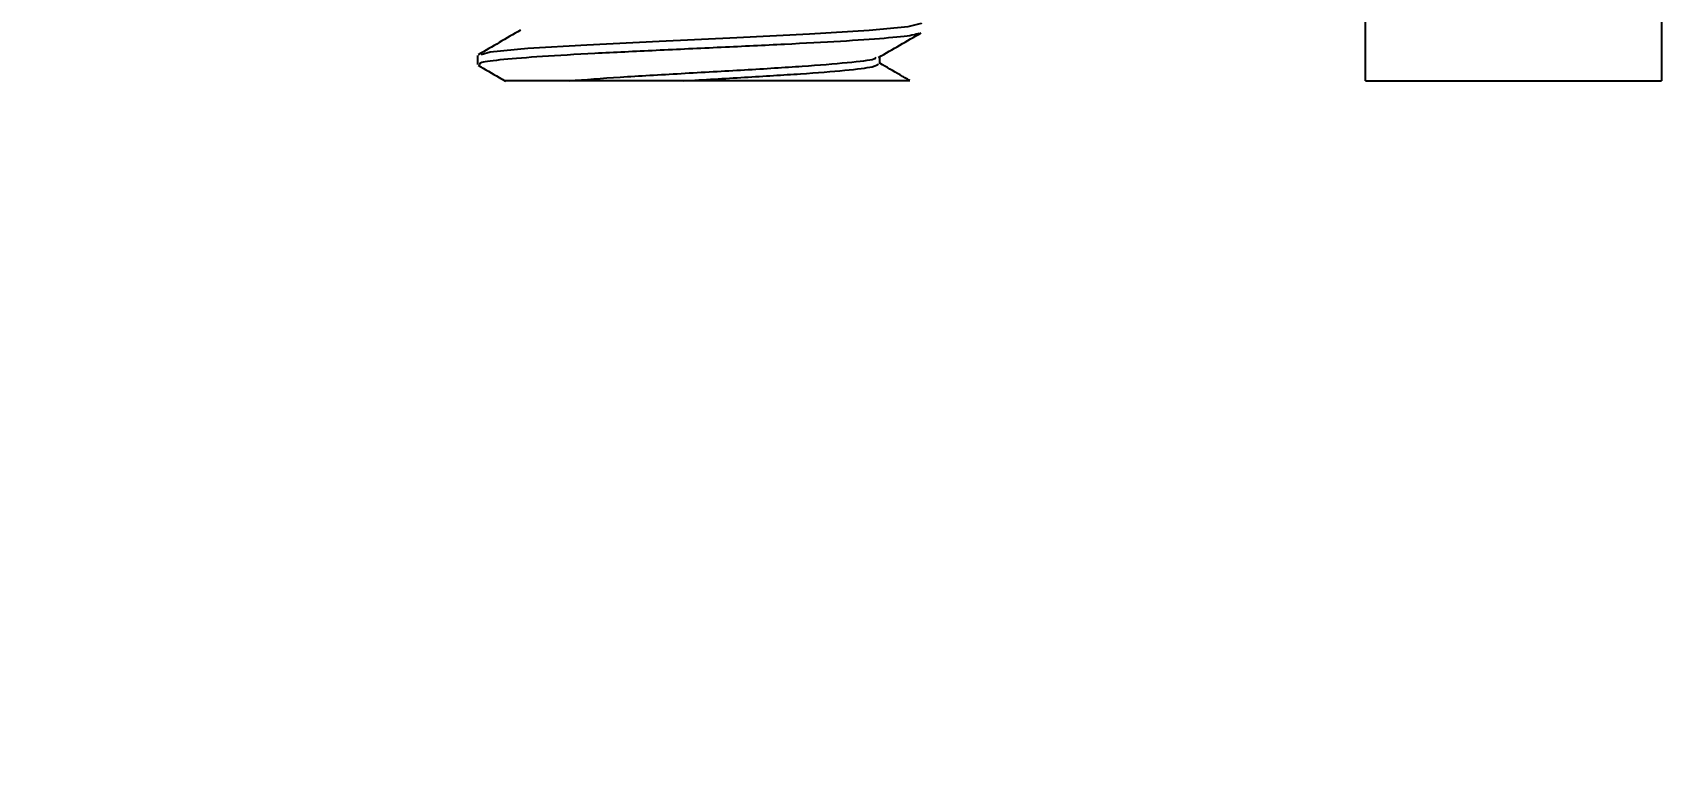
# Model space of a CAD drawing. Header units: millimetres. Extents: x 2 to 418, y 2 to 295.
# Drawn here: x 49.702 to 52.638, y 72.693 to 74.011 of the extents above; entities that cross this region are included whole.
import ezdxf

# ---------------------------------------------------------------- set-up
doc = ezdxf.new("R2010")
doc.units = ezdxf.units.MM
doc.styles.add('SLDTEXTSTYLE0', font='TXT', dxfattribs={"width": 0.75})
doc.dimstyles.new('SLDDIMSTYLE0', dxfattribs={"dimtxt": 3.175, "dimasz": 3.302, "dimexe": 0, "dimexo": 0.0625, "dimgap": 0.79375, "dimtad": 0, "dimtih": 1, "dimtoh": 1, "dimlfac": 15, "dimrnd": 1e-09, "dimzin": 4, "dimdsep": 46, "dimtxsty": 'SLDTEXTSTYLE0', "dimsah": 1, "dimcen": 0.09, "dimadec": 0, "dimazin": 1, "dimtfac": 1, "dimtmove": 0, "dimatfit": 0, "dimfxl": 0, "dimfrac": 2, "dimtolj": 1, "dimtzin": 12, "dimarcsym": 0})

# ---------------------------------------------------------------- blocks, each defined once
blk = doc.blocks.new('_D')
at = {"color": 7, "linetype": 'Continuous', "lineweight": 0}
for p, q in [((37.671, 80.124), (37.671, 86.474)), ((69.001, 80.124), (34.496, 80.124)), ((53.6677, 74.3906), (34.496, 74.3906)), ((37.671, 67.5967), (37.671, 74.3906)), ((31.321, 67.5967), (37.671, 67.5967))]:
    blk.add_line(p, q, dxfattribs=at)
at = {"color": 7, "linetype": 'Continuous', "lineweight": 18}
for points in [[(37.671, 80.124), (38.179, 83.426), (37.163, 83.426)], [(37.671, 74.3906), (37.163, 71.0886), (38.179, 71.0886)]]:
    blk.add_solid(points, dxfattribs=at)
at = {"color": 7, "linetype": 'Continuous', "lineweight": 18, "char_height": 3.175, "attachment_point": 1, "style": 'SLDTEXTSTYLE0'}
for s, insert in [('%%c', (15.9758, 69.1368)), ('86.00', (20.7641, 69.1853))]:
    blk.add_mtext(s, dxfattribs=dict(at, insert=insert))

msp = doc.modelspace()

# ---------------------------------------------------------------- linework, layer by layer
at = {"color": 7, "linetype": 'Continuous', "lineweight": 25}
for p, q in [((52.10434, 73.92398), (52.10434, 74.92398)), ((52.63767, 74.92398), (52.63767, 73.92398)), ((50.50434, 73.96981), (50.50434, 73.95314)), ((51.22921, 73.95479), (51.22921, 73.96737)), ((52.10434, 73.92398), (52.63767, 73.92398))]:
    msp.add_line(p, q, dxfattribs=at)
at = {"color": 7, "linetype": 'Continuous', "lineweight": 25, "flags": 128}
msp.add_lwpolyline([(50.51083, 73.97143), (50.52678, 73.97606), (50.59513, 73.98257), (50.70111, 73.98908), (50.83181, 73.99559), (50.97134, 74.0021), (51.10271, 74.00861), (51.20995, 74.01512), (51.28, 74.02163), (51.30434, 74.02814), (51.30434, 74.02814)], dxfattribs=at)
at = {"color": 7, "linetype": 'Continuous', "lineweight": 25}
for points, knots in [([(50.5817, 74.01526), (50.56899, 74.00788), (50.54356, 73.99311), (50.51811, 73.97836), (50.50538, 73.97099)], [0, 0, 0, 0, 0.4998386, 1, 1, 1, 1]), ([(51.29955, 74.00996), (51.29687, 74.00864), (51.29045, 74.0055), (51.24101, 74.00054), (51.16199, 73.99507), (51.05958, 73.9896), (50.94413, 73.98413), (50.82514, 73.97866), (50.71309, 73.9732), (50.61715, 73.96773), (50.54727, 73.96226), (50.50807, 73.9574), (50.50815, 73.95436), (50.50818, 73.95314)], [0, 0, 0, 0, 0.0695367, 0.1657861, 0.2620356, 0.3582851, 0.4545346, 0.5507841, 0.6470336, 0.743283, 0.8395325, 0.935782, 1, 1, 1, 1]), ([(51.22713, 73.96616), (51.23985, 73.97355), (51.2653, 73.98833), (51.29076, 74.0031), (51.3035, 74.01049)], [0, 0, 0, 0, 0.4998301, 1, 1, 1, 1]), ([(50.50518, 73.95221), (50.51791, 73.94482), (50.53435, 73.93529), (50.55079, 73.92574), (50.5545, 73.92359)], [0, 0, 0, 0, 0.77446307, 1, 1, 1, 1]), ([(50.66954, 73.92416), (50.69872, 73.92635), (50.75706, 73.93071), (50.87112, 73.93729), (50.98671, 73.94382), (51.09346, 73.9504), (51.17409, 73.95693), (51.22044, 73.96231), (51.2222, 73.96548), (51.22275, 73.96647)], [0, 0, 0, 0, 0.15501571, 0.30982645, 0.46498528, 0.61968968, 0.77486859, 0.92962884, 1, 1, 1, 1]), ([(50.87523, 73.92398), (50.91243, 73.92609), (50.98684, 73.93033), (51.08968, 73.93667), (51.17065, 73.94302), (51.22109, 73.94909), (51.22516, 73.95304), (51.22706, 73.95488)], [0, 0, 0, 0, 0.2053293, 0.4108046, 0.616222, 0.8216092, 1, 1, 1, 1]), ([(51.28328, 73.9244), (51.27748, 73.92776), (51.25946, 73.93821), (51.24143, 73.94866), (51.22921, 73.95574)], [0, 0, 0, 0, 0.32178578, 1, 1, 1, 1]), ([(50.66947, 73.92398), (50.64632, 73.92398), (50.59979, 73.92398), (50.56055, 73.92398), (50.5566, 73.92398), (50.55472, 73.92398)], [0, 0, 0, 0, 0.3413267, 0.6863871, 1, 1, 1, 1]), ([(50.87521, 73.92398), (50.8703, 73.92398), (50.86051, 73.92398), (50.84597, 73.92398), (50.83161, 73.92398), (50.81743, 73.92398), (50.80344, 73.92398), (50.78963, 73.92398), (50.776, 73.92398), (50.75825, 73.92398), (50.73687, 73.92398), (50.71274, 73.92398), (50.69003, 73.92398), (50.67634, 73.92398), (50.66947, 73.92398)], [0, 0, 0, 0, 0.0634446, 0.1264842, 0.1892469, 0.2518624, 0.3144615, 0.377175, 0.4401328, 0.5034636, 0.6281935, 0.7518628, 0.8754661, 1, 1, 1, 1]), ([(51.28303, 73.92398), (51.28008, 73.92398), (51.27404, 73.92398), (51.2231, 73.92398), (51.14837, 73.92398), (51.05952, 73.92398), (50.96643, 73.92398), (50.90551, 73.92398), (50.87521, 73.92398)], [0, 0, 0, 0, 0.1756178, 0.3602196, 0.5383669, 0.7017696, 0.8516272, 1, 1, 1, 1])]:
    msp.add_open_spline(points, degree=3, knots=knots, dxfattribs=at)

# ---------------------------------------------------------------- dimensions: what is measured, and where the dimension line sits
at = {"color": 7, "linetype": 'Continuous', "lineweight": 18}
dim = msp.add_linear_dim(base=(37.671, 74.39064), p1=(70.271, 80.12398), p2=(54.93767, 74.39064), angle=90, text='%%c<>', dimstyle='SLDDIMSTYLE0', dxfattribs=at)
dim.commit()
dim.dimension.update_dxf_attribs({"geometry": '_D', "text_midpoint": (37.671, 67.59671), "dimtype": 160})

doc.saveas('drawing.dxf')
